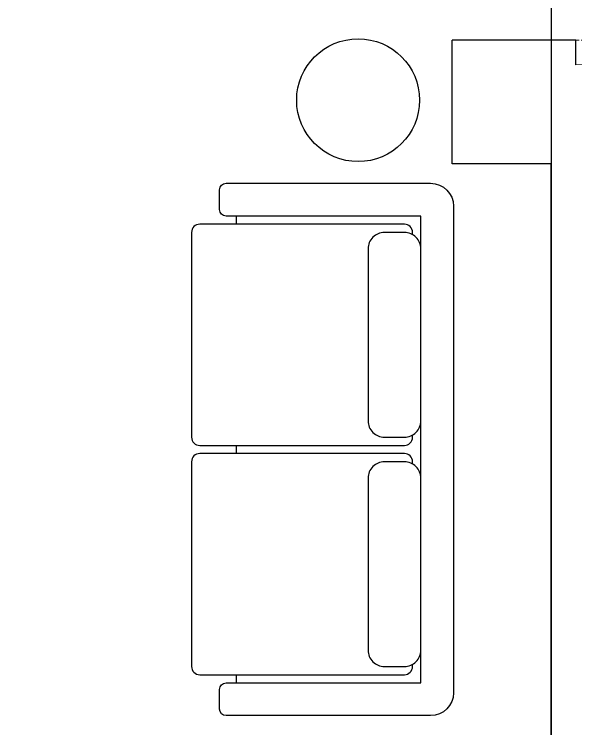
# Model space of a CAD drawing. Header units: inches. Extents: x -950 to 862, y -108 to 714.
# Drawn here: x 577.4 to 645.9, y -35.3 to 51.9 of the extents above; entities that cross this region are included whole.
import ezdxf

# ---------------------------------------------------------------- set-up
doc = ezdxf.new("R2010")
doc.units = ezdxf.units.IN
doc.linetypes.add('DASHED', pattern=[0.75, 0.5, -0.25])
for name, color, linetype, lineweight in [('2 SEATER SOFA', 251, 'Continuous', 25), ('CARPET FLOORING', 254, 'Continuous', 15), ('CEILING-GYPSUM', 83, 'DASHED', 15), ('SIDE TABLE', 251, 'Continuous', 25), ('WALLPAPER_BREAKOUT', 6, 'Continuous', 25), ('WALLPAPER_DININGROOM', 6, 'Continuous', 25)]:
    doc.layers.add(name, color=color, linetype=linetype, lineweight=lineweight)
for name, color, linetype in [('Disturbance_Pillar', 251, 'Continuous'), ('GYPSUM PARTITION', 7, 'Continuous'), ('PLANNER', 7, 'Continuous')]:
    doc.layers.add(name, color=color, linetype=linetype)

# ---------------------------------------------------------------- blocks, each defined once
blk = doc.blocks.new('2 SEATER SOFA')
at = {"layer": '2 SEATER SOFA'}
for p, q in [((11.762, 32.5), (-13.196, 32.5)), ((12.562, 29.301), (12.562, 31.7)), ((-15.995, 29.701), (-15.995, -29.701)), ((-11.996, -28.501), (-11.996, 28.501)), ((-11.996, 28.501), (11.762, 28.501)), ((10.555, 28.501), (10.555, 27.501)), ((10.555, 0.5), (10.555, -0.5)), ((10.555, -27.501), (10.555, -28.501)), ((11.762, -28.501), (-11.996, -28.501)), ((12.562, -31.7), (12.562, -29.301)), ((-13.196, -32.5), (11.762, -32.5))]:
    blk.add_line(p, q, dxfattribs=at)
for points in [[(-10.996, 26.233), (-10.996, 26.501, -0.414214), (-9.996, 27.501), (14.995, 27.501, -0.414214), (15.995, 26.501), (15.995, 1.5, -0.414214), (14.995, 0.5), (-9.996, 0.5, -0.414214), (-10.996, 1.5), (-10.996, 1.768)], [(-10.996, -1.768), (-10.996, -1.5, -0.414214), (-9.996, -0.5), (14.995, -0.5, -0.414214), (15.995, -1.5), (15.995, -26.501, -0.414214), (14.995, -27.501), (-9.996, -27.501, -0.414214), (-10.996, -26.501), (-10.996, -26.233)]]:
    blk.add_lwpolyline(points, format="xyb", dxfattribs=at)
for points in [[(-5.557, 24.501), (-5.557, 3.5, -0.414214), (-7.557, 1.5), (-9.996, 1.5, -0.414214), (-11.996, 3.5), (-11.996, 24.501, -0.414214), (-9.996, 26.501), (-7.557, 26.501, -0.414214)], [(-5.557, -3.5), (-5.557, -24.501, -0.414214), (-7.557, -26.501), (-9.996, -26.501, -0.414214), (-11.996, -24.501), (-11.996, -3.5, -0.414214), (-9.996, -1.5), (-7.557, -1.5, -0.414214)]]:
    blk.add_lwpolyline(points, format="xyb", close=True, dxfattribs=at)
for centre, radius, start, end in [((-13.196, 29.701), 2.799, 90, 180), ((11.762, 31.7), 0.8, 0, 90), ((11.762, 29.301), 0.8, 270, 0), ((11.762, -29.301), 0.8, 0, 90), ((-13.196, -29.701), 2.799, 180, 270), ((11.762, -31.7), 0.8, 270, 0)]:
    blk.add_arc(centre, radius, start, end, dxfattribs=at)
blk = doc.blocks.new('SIDE TABLE')
at = {"layer": 'SIDE TABLE'}
blk.add_circle((0, 0), 7.5, dxfattribs=at)
blk = doc.blocks.new('LoungeArea')
at = {"layer": 'WALLPAPER_DININGROOM'}
blk.add_lwpolyline([(444.989, 209.223), (642.969, 209.223), (642.969, -107.599), (444.989, -107.599)], close=True, dxfattribs=at)

msp = doc.modelspace()

# ---------------------------------------------------------------- linework, layer by layer
at = {"layer": 'CARPET FLOORING'}
msp.add_lwpolyline([(480.247, 312.872), (480.232, 255.471), (510.818, 255.51), (510.828, 203.127), (453.952, 203.116), (453.952, -98.642), (642.969, -98.643), (642.969, 33.645), (630.865, 33.645), (630.861, 48.742), (645.959, 48.742), (645.959, 45.7), (815.464, 45.76), (815.464, 185.147), (746.955, 185.147), (698.052, 231.459), (700.128, 233.656), (613.177, 315.918), (611.975, 312.898), (480.247, 312.933)], close=True, dxfattribs=at)
at = {"layer": 'CEILING-GYPSUM'}
msp.add_lwpolyline([(510.828, 203.127), (453.952, 203.116), (454.015, -98.642), (642.943, -98.642), (642.969, 33.645), (630.865, 33.645), (630.862, 48.742), (815.464, 48.78), (815.433, 185.147), (746.974, 185.129), (611.975, 312.898), (480.249, 312.87), (480.232, 255.471), (510.818, 255.463)], close=True, dxfattribs=at)
at = {"layer": 'Disturbance_Pillar'}
msp.add_lwpolyline([(645.959, 45.726), (645.959, 48.742), (630.862, 48.742)], dxfattribs=at)
at = {"layer": 'GYPSUM PARTITION'}
msp.add_lwpolyline([(642.969, 48.742), (642.969, -98.643)], dxfattribs=at)
at = {"layer": 'WALLPAPER_BREAKOUT'}
msp.add_lwpolyline([(613.69, -98.642), (642.943, -98.642), (642.943, 33.645), (630.865, 33.645), (630.865, 48.742)], dxfattribs=at)

# ---------------------------------------------------------------- block references
at = {"layer": '2 SEATER SOFA', "xscale": -1}
msp.add_blockref('2 SEATER SOFA', (615.036, -1.25), dxfattribs=at)
at = {"layer": 'PLANNER'}
msp.add_blockref('LoungeArea', (0, 0), dxfattribs=at)
at = {"layer": 'SIDE TABLE'}
msp.add_blockref('SIDE TABLE', (619.379, 41.398), dxfattribs=at)

doc.saveas('drawing.dxf')
